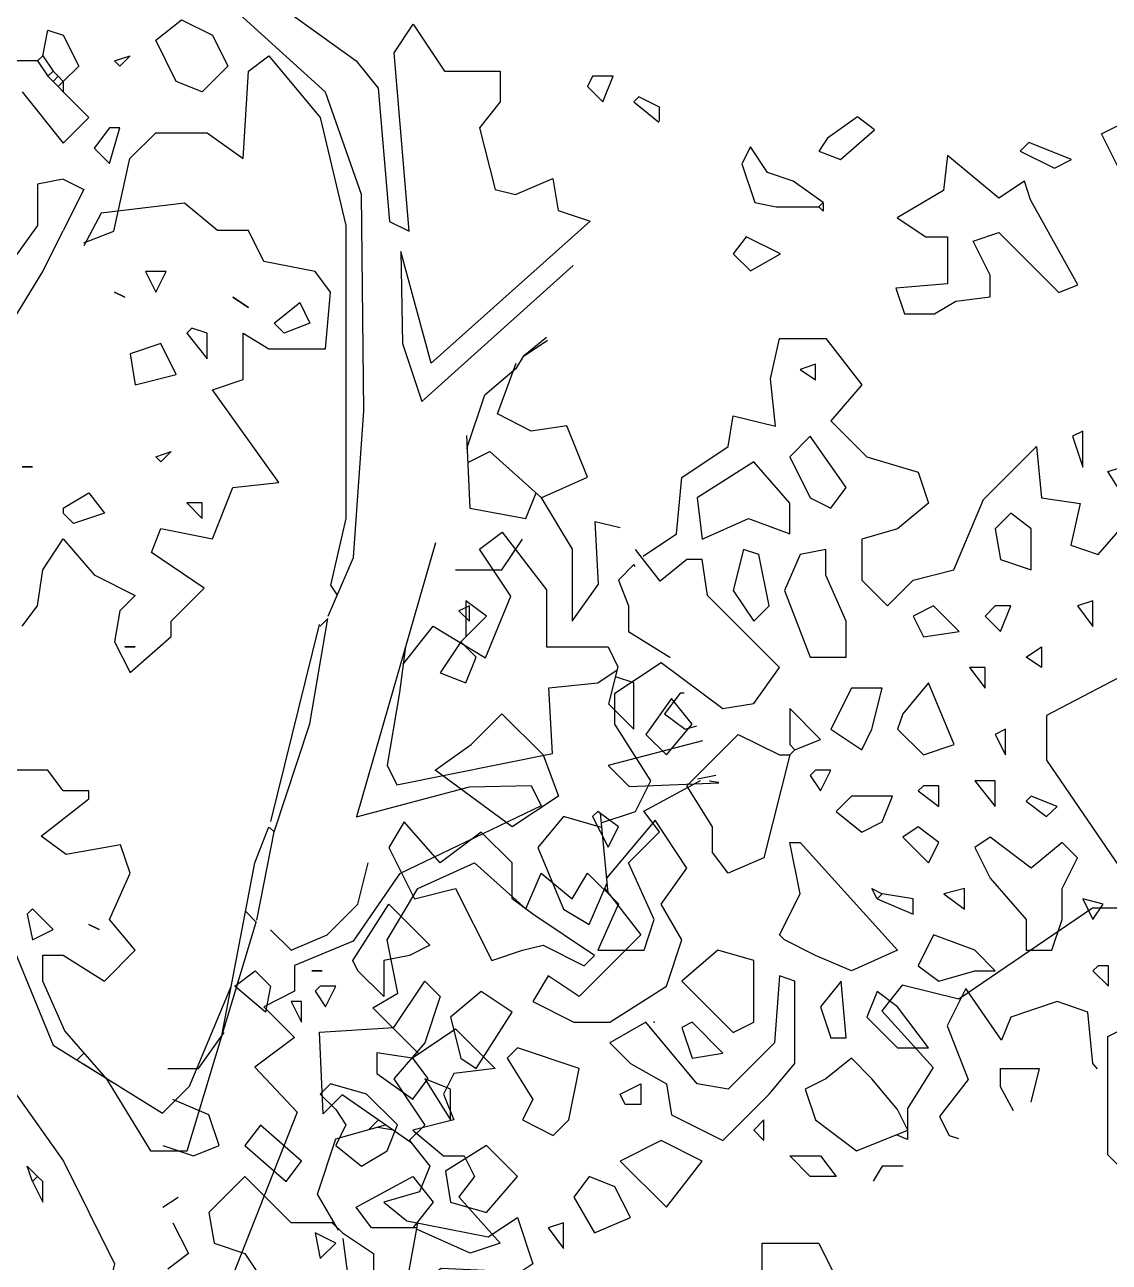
# Model space of a CAD drawing. Header units: metres. Extents: x -3.8 to 7.9, y -0.6 to 14.
# Drawn here: x 0.41 to 1.435, y 9.33 to 10.5 of the extents above; entities that cross this region are included whole.
import ezdxf

# ---------------------------------------------------------------- set-up
doc = ezdxf.new("R2010")
doc.units = ezdxf.units.M
doc.layers.add('ceco.net 88 green shadow', color=102, linetype='Continuous')
doc.layers.add('ceco.net 88 pair trees', color=7, linetype='Continuous')

msp = doc.modelspace()

# ---------------------------------------------------------------- linework, layer by layer
at = {"layer": 'ceco.net 88 green shadow', "linetype": 'Continuous'}
for p, q in [((0.5339, 10.4851), (0.5582, 10.5045)), ((0.5582, 10.5045), (0.5874, 10.49)), ((0.427, 10.4705), (0.4318, 10.4948)), ((0.4318, 10.4948), (0.4464, 10.49)), ((0.4464, 10.49), (0.461, 10.4608)), ((0.5533, 10.4462), (0.5339, 10.4851)), ((0.5874, 10.49), (0.6019, 10.4608)), ((0.4221, 10.4657), (0.4027, 10.4657)), ((0.4221, 10.4657), (0.427, 10.4705)), ((0.4221, 10.4657), (0.4318, 10.4511)), ((0.427, 10.4705), (0.4367, 10.4559)), ((0.461, 10.4608), (0.4464, 10.4462)), ((0.495, 10.4657), (0.5096, 10.4705)), ((0.4999, 10.4608), (0.495, 10.4657)), ((0.5096, 10.4705), (0.4999, 10.4608)), ((0.6019, 10.4608), (0.5776, 10.4365)), ((0.4318, 10.4511), (0.4367, 10.4559)), ((0.4318, 10.4511), (0.4367, 10.4462)), ((0.4367, 10.4559), (0.4416, 10.4511)), ((0.4367, 10.4462), (0.4416, 10.4511)), ((0.4416, 10.4511), (0.4464, 10.4462)), ((0.947, 10.4511), (0.9421, 10.4414)), ((0.9664, 10.4511), (0.947, 10.4511)), ((0.9567, 10.4268), (0.9664, 10.4511)), ((0.4075, 10.4365), (0.4464, 10.3879)), ((0.4367, 10.4462), (0.4416, 10.4414)), ((0.4416, 10.4414), (0.4464, 10.4462)), ((0.4416, 10.4414), (0.4464, 10.4365)), ((0.4464, 10.4462), (0.4464, 10.4365)), ((0.4464, 10.4365), (0.4707, 10.4122)), ((0.5776, 10.4365), (0.5533, 10.4462)), ((0.9421, 10.4414), (0.9567, 10.4268)), ((0.9907, 10.4316), (0.9859, 10.4268)), ((0.9859, 10.4268), (1.0097, 10.4078)), ((1.0102, 10.4219), (0.9907, 10.4316)), ((1.0102, 10.4086), (1.0102, 10.4219)), ((0.4707, 10.4122), (0.4464, 10.3879)), ((0.4902, 10.4025), (0.4756, 10.383)), ((0.4902, 10.3685), (0.4999, 10.4025)), ((0.4999, 10.4025), (0.4902, 10.4025)), ((1.1974, 10.4128), (1.169, 10.3925)), ((1.2136, 10.4006), (1.1974, 10.4128)), ((1.169, 10.3925), (1.1609, 10.3804)), ((1.1812, 10.3723), (1.2136, 10.4006)), ((0.4756, 10.383), (0.4902, 10.3685)), ((1.0961, 10.3844), (1.088, 10.3682)), ((1.1123, 10.3601), (1.0961, 10.3844)), ((1.1609, 10.3804), (1.1812, 10.3723)), ((1.3594, 10.3885), (1.3513, 10.3804)), ((1.3513, 10.3804), (1.3837, 10.3642)), ((1.3999, 10.3723), (1.3594, 10.3885)), ((1.088, 10.3682), (1.1002, 10.3318)), ((1.3837, 10.3642), (1.3999, 10.3723)), ((1.1366, 10.352), (1.1123, 10.3601)), ((0.4464, 10.3539), (0.4221, 10.349)), ((0.4221, 10.349), (0.4221, 10.3101)), ((0.4464, 10.3539), (0.4659, 10.3442)), ((0.4659, 10.3442), (0.4464, 10.3053)), ((1.165, 10.3318), (1.1366, 10.352)), ((1.1002, 10.3318), (1.1204, 10.3277)), ((1.165, 10.3318), (1.1609, 10.3277)), ((1.165, 10.3318), (1.165, 10.3237)), ((1.1204, 10.3277), (1.1609, 10.3277)), ((1.165, 10.3237), (1.1609, 10.3277)), ((0.4221, 10.3101), (0.3589, 10.2227)), ((0.427, 10.2664), (0.4464, 10.3053)), ((1.0921, 10.2994), (1.0799, 10.2832)), ((1.1245, 10.2832), (1.0921, 10.2994)), ((1.0799, 10.2832), (1.0961, 10.267)), ((1.0961, 10.267), (1.1245, 10.2832)), ((0.3735, 10.1789), (0.427, 10.2664)), ((0.5242, 10.2664), (0.5339, 10.247)), ((0.5436, 10.2664), (0.5242, 10.2664)), ((0.5339, 10.247), (0.5436, 10.2664)), ((0.495, 10.247), (0.5047, 10.2421)), ((0.5047, 10.2421), (0.495, 10.247)), ((0.6068, 10.2421), (0.6214, 10.2324)), ((0.6214, 10.2324), (0.6068, 10.2421)), ((0.6457, 10.2178), (0.67, 10.2372)), ((0.67, 10.2372), (0.6797, 10.2178)), ((0.6554, 10.2081), (0.6457, 10.2178)), ((0.6797, 10.2178), (0.6554, 10.2081)), ((0.5679, 10.2129), (0.5631, 10.2081)), ((0.5631, 10.2081), (0.5825, 10.1838)), ((0.5825, 10.2081), (0.5679, 10.2129)), ((0.5825, 10.1838), (0.5825, 10.2081)), ((0.5388, 10.1984), (0.5096, 10.1886)), ((0.5533, 10.1692), (0.5388, 10.1984)), ((0.5096, 10.1886), (0.5145, 10.1595)), ((0.5145, 10.1595), (0.5533, 10.1692)), ((1.1576, 10.1788), (1.1431, 10.1739)), ((1.1431, 10.1739), (1.1576, 10.1642)), ((1.1576, 10.1642), (1.1576, 10.1788)), ((1.1528, 10.1108), (1.1333, 10.0913)), ((1.1868, 10.0622), (1.1528, 10.1108)), ((1.4104, 10.1156), (1.4006, 10.1108)), ((1.4006, 10.1108), (1.4104, 10.0816)), ((1.4104, 10.0816), (1.4104, 10.1156)), ((0.5339, 10.0914), (0.5485, 10.0963)), ((0.5388, 10.0866), (0.5339, 10.0914)), ((0.5485, 10.0963), (0.5388, 10.0866)), ((1.0993, 10.0865), (1.0459, 10.0524)), ((1.1333, 10.0476), (1.0993, 10.0865)), ((1.1333, 10.0913), (1.1528, 10.0524)), ((0.4075, 10.0817), (0.4173, 10.0817)), ((0.4173, 10.0817), (0.4075, 10.0817)), ((1.1722, 10.0427), (1.1868, 10.0622)), ((0.4464, 10.0428), (0.4707, 10.0574)), ((0.4707, 10.0574), (0.4853, 10.038)), ((1.0459, 10.0524), (1.0507, 10.0136)), ((1.1528, 10.0524), (1.1722, 10.0427)), ((0.4464, 10.0428), (0.4464, 10.038)), ((0.4464, 10.0428), (0.4464, 10.038)), ((0.5631, 10.0477), (0.5776, 10.0331)), ((0.5776, 10.0477), (0.5631, 10.0477)), ((0.5776, 10.0331), (0.5776, 10.0477)), ((1.1333, 10.0184), (1.1333, 10.0476)), ((0.4561, 10.0283), (0.4464, 10.038)), ((0.4853, 10.038), (0.4561, 10.0283)), ((1.0507, 10.0136), (1.0945, 10.033)), ((1.0945, 10.033), (1.1333, 10.0184)), ((1.3423, 10.0379), (1.3277, 10.0233)), ((1.3618, 10.0233), (1.3423, 10.0379)), ((1.3277, 10.0233), (1.3326, 9.9941)), ((1.3618, 9.9844), (1.3618, 10.0233)), ((0.8612, 9.9844), (0.8806, 10.0136)), ((1.0896, 10.0038), (1.0799, 9.965)), ((1.1042, 9.999), (1.0896, 10.0038)), ((1.1674, 10.0038), (1.1431, 9.999)), ((1.1674, 9.9795), (1.1674, 10.0038)), ((1.1139, 9.9504), (1.1042, 9.999)), ((1.1431, 9.999), (1.1285, 9.965)), ((1.3326, 9.9941), (1.3618, 9.9844)), ((0.8174, 9.9844), (0.8612, 9.9844)), ((0.9859, 9.9894), (0.9713, 9.9748)), ((0.9873, 9.9873), (0.9859, 9.9894)), ((0.9713, 9.9748), (0.981, 9.9505)), ((1.1868, 9.9358), (1.1674, 9.9795)), ((1.0799, 9.965), (1.0993, 9.9358)), ((1.1285, 9.965), (1.1528, 9.9018)), ((0.8304, 9.9505), (0.8206, 9.9456)), ((0.8206, 9.9456), (0.8304, 9.9359)), ((0.8466, 9.9407), (0.8272, 9.9552)), ((0.8272, 9.9552), (0.8272, 9.9212)), ((0.8304, 9.9359), (0.8304, 9.9505)), ((0.981, 9.9505), (0.981, 9.9262)), ((1.0993, 9.9358), (1.1139, 9.9504)), ((1.2694, 9.9504), (1.25, 9.9407)), ((1.2937, 9.9261), (1.2694, 9.9504)), ((1.3277, 9.9504), (1.318, 9.9407)), ((1.3423, 9.9504), (1.3277, 9.9504)), ((1.3326, 9.9261), (1.3423, 9.9504)), ((1.4201, 9.9552), (1.4055, 9.9504)), ((1.4055, 9.9504), (1.4201, 9.9309)), ((1.4201, 9.9309), (1.4201, 9.9552)), ((0.8272, 9.9212), (0.8466, 9.9407)), ((1.1868, 9.9018), (1.1868, 9.9358)), ((1.25, 9.9407), (1.2597, 9.9212)), ((1.318, 9.9407), (1.3326, 9.9261)), ((0.981, 9.9262), (1.0199, 9.9019)), ((1.2597, 9.9212), (1.2937, 9.9261)), ((0.5047, 9.9116), (0.5145, 9.9116)), ((0.5145, 9.9116), (0.5047, 9.9116)), ((0.8223, 9.9164), (0.8029, 9.8872)), ((0.8223, 9.9164), (0.8272, 9.9212)), ((0.8369, 9.9018), (0.8223, 9.9164)), ((1.3569, 9.9018), (1.3715, 9.9115)), ((1.3715, 9.9115), (1.3715, 9.8921)), ((0.8272, 9.8775), (0.8369, 9.9018)), ((1.0199, 9.9019), (1.0203, 9.9019)), ((1.1528, 9.9018), (1.1868, 9.9018)), ((1.3715, 9.8921), (1.3569, 9.9018)), ((0.8029, 9.8872), (0.8272, 9.8775)), ((1.3034, 9.8921), (1.318, 9.8726)), ((1.318, 9.8921), (1.3034, 9.8921)), ((1.318, 9.8726), (1.318, 9.8921)), ((1.2646, 9.8775), (1.2403, 9.8483)), ((1.2889, 9.8192), (1.2646, 9.8775)), ((1.0296, 9.8679), (1.015, 9.8484)), ((1.0335, 9.8679), (1.0296, 9.8679)), ((1.1917, 9.8726), (1.1722, 9.8337)), ((1.2208, 9.8726), (1.1917, 9.8726)), ((1.2111, 9.8337), (1.2208, 9.8726)), ((1.0216, 9.8629), (0.9973, 9.8289)), ((1.041, 9.8386), (1.0216, 9.8629)), ((1.1625, 9.824), (1.1333, 9.8532)), ((1.1333, 9.8532), (1.1333, 9.8192)), ((0.832, 9.8192), (0.8612, 9.8483)), ((0.8612, 9.8483), (0.9001, 9.8094)), ((1.015, 9.8484), (1.0345, 9.8339)), ((1.2403, 9.8483), (1.2354, 9.8337)), ((0.9973, 9.8289), (1.0167, 9.8094)), ((1.0167, 9.8094), (1.041, 9.8386)), ((1.0345, 9.8339), (1.0454, 9.837)), ((1.0361, 9.7803), (1.0847, 9.8289)), ((1.0847, 9.8289), (1.1236, 9.8094)), ((1.1722, 9.8337), (1.2014, 9.8143)), ((1.2014, 9.8143), (1.2111, 9.8337)), ((1.2354, 9.8337), (1.2597, 9.8094)), ((1.3375, 9.8337), (1.3277, 9.8289)), ((1.3277, 9.8289), (1.3375, 9.8094)), ((1.3375, 9.8094), (1.3375, 9.8337)), ((0.798, 9.7949), (0.832, 9.8192)), ((1.1333, 9.8192), (1.1382, 9.8143)), ((1.1382, 9.8143), (1.1625, 9.824)), ((1.2597, 9.8094), (1.2889, 9.8192)), ((0.9001, 9.8094), (0.9146, 9.7706)), ((1.1333, 9.8094), (1.109, 9.7122)), ((1.1236, 9.8094), (1.1333, 9.8094)), ((1.1333, 9.8094), (1.1382, 9.8143)), ((0.8709, 9.7414), (0.798, 9.7949)), ((1.1576, 9.7949), (1.1528, 9.79)), ((1.1722, 9.7949), (1.1576, 9.7949)), ((1.1625, 9.7754), (1.1722, 9.7949)), ((1.1528, 9.79), (1.1625, 9.7754)), ((1.3083, 9.7851), (1.3277, 9.7608)), ((1.3277, 9.7851), (1.3083, 9.7851)), ((1.3277, 9.7608), (1.3277, 9.7851)), ((0.9146, 9.7706), (0.8709, 9.7414)), ((1.0604, 9.7414), (1.0361, 9.7803)), ((1.1917, 9.7706), (1.1771, 9.756)), ((1.2305, 9.7706), (1.1917, 9.7706)), ((1.2208, 9.7463), (1.2305, 9.7706)), ((1.2597, 9.7803), (1.2548, 9.7754)), ((1.2548, 9.7754), (1.2743, 9.7608)), ((1.2743, 9.7803), (1.2597, 9.7803)), ((1.2743, 9.7608), (1.2743, 9.7803)), ((1.3618, 9.7706), (1.3569, 9.7657)), ((1.3861, 9.7608), (1.3618, 9.7706)), ((1.3569, 9.7657), (1.3763, 9.7511)), ((1.3763, 9.7511), (1.3861, 9.7608)), ((0.7688, 9.7463), (0.7543, 9.722)), ((0.8029, 9.7074), (0.7688, 9.7463)), ((0.9519, 9.7561), (0.947, 9.7512)), ((0.947, 9.7512), (0.9616, 9.7221)), ((0.9713, 9.7415), (0.9519, 9.7561)), ((1.1771, 9.756), (1.2014, 9.7365)), ((1.2014, 9.7365), (1.2208, 9.7463)), ((0.8417, 9.7365), (0.8029, 9.7074)), ((0.8709, 9.7074), (0.8417, 9.7365)), ((0.9616, 9.7221), (0.9713, 9.7415)), ((1.0604, 9.7171), (1.0604, 9.7414)), ((1.2548, 9.7414), (1.2403, 9.7317)), ((1.2743, 9.7268), (1.2548, 9.7414)), ((1.1431, 9.6782), (1.1333, 9.7268)), ((1.1333, 9.7268), (1.1431, 9.7268)), ((1.1431, 9.7268), (1.2354, 9.6248)), ((1.2403, 9.7317), (1.2646, 9.7074)), ((1.2646, 9.7074), (1.2743, 9.7268)), ((1.3229, 9.7317), (1.3083, 9.722)), ((1.3618, 9.7025), (1.3229, 9.7317)), ((1.3909, 9.7268), (1.3618, 9.7025)), ((1.4055, 9.7122), (1.3909, 9.7268)), ((0.7543, 9.722), (0.7786, 9.6734)), ((1.075, 9.6977), (1.0604, 9.7171)), ((1.109, 9.7122), (1.075, 9.6977)), ((1.3083, 9.722), (1.3229, 9.6928)), ((1.3909, 9.6831), (1.4055, 9.7122)), ((0.7251, 9.6685), (0.7348, 9.7074)), ((0.8709, 9.6734), (0.8709, 9.7074)), ((1.3229, 9.6928), (1.3569, 9.6539)), ((0.7786, 9.6734), (0.8174, 9.6831)), ((0.8174, 9.6831), (0.8515, 9.615)), ((1.1236, 9.6393), (1.1431, 9.6782)), ((1.216, 9.6734), (1.2111, 9.6831)), ((1.2111, 9.6831), (1.2208, 9.6782)), ((1.216, 9.6734), (1.2208, 9.6782)), ((1.25, 9.6734), (1.2208, 9.6782)), ((1.2986, 9.6831), (1.2791, 9.6782)), ((1.2791, 9.6782), (1.2986, 9.6636)), ((1.2986, 9.6636), (1.2986, 9.6831)), ((1.3909, 9.6539), (1.3909, 9.6831)), ((0.6959, 9.6393), (0.7251, 9.6685)), ((0.7202, 9.615), (0.7543, 9.6685)), ((0.7543, 9.6685), (0.7931, 9.6296)), ((0.8903, 9.6588), (0.8709, 9.6734)), ((1.216, 9.6734), (1.25, 9.6588)), ((1.25, 9.6588), (1.25, 9.6734)), ((1.4104, 9.6734), (1.4201, 9.6539)), ((1.4298, 9.6685), (1.4104, 9.6734)), ((1.4201, 9.6539), (1.4298, 9.6685)), ((0.4173, 9.6638), (0.4124, 9.6589)), ((0.4124, 9.6589), (0.4173, 9.6346)), ((0.4367, 9.6443), (0.4173, 9.6638)), ((0.9487, 9.6199), (0.8903, 9.6588)), ((1.3569, 9.6539), (1.3569, 9.6248)), ((1.3812, 9.6248), (1.3909, 9.6539)), ((0.4173, 9.6346), (0.4367, 9.6443)), ((0.4707, 9.6492), (0.4804, 9.6443)), ((0.4804, 9.6443), (0.4707, 9.6492)), ((0.6425, 9.6442), (0.6619, 9.6248)), ((0.6619, 9.6248), (0.6959, 9.6393)), ((0.7931, 9.6296), (0.7737, 9.6199)), ((0.8806, 9.6248), (0.9001, 9.6296)), ((0.9001, 9.6296), (0.9389, 9.6102)), ((1.1285, 9.6345), (1.1236, 9.6393)), ((1.1576, 9.6199), (1.1285, 9.6345)), ((1.2694, 9.6393), (1.2548, 9.6102)), ((1.3083, 9.6248), (1.2694, 9.6393)), ((0.7737, 9.6199), (0.7494, 9.615)), ((0.8515, 9.615), (0.8806, 9.6248)), ((0.9389, 9.6102), (0.9487, 9.6199)), ((1.0653, 9.6248), (1.0313, 9.5956)), ((1.0993, 9.615), (1.0653, 9.6248)), ((1.1917, 9.6053), (1.1576, 9.6199)), ((1.2354, 9.6248), (1.1917, 9.6053)), ((1.3277, 9.6053), (1.3083, 9.6248)), ((1.3569, 9.6248), (1.3812, 9.6248)), ((0.7251, 9.6053), (0.7202, 9.615)), ((0.7494, 9.615), (0.7494, 9.581)), ((1.0993, 9.5567), (1.0993, 9.615)), ((1.2548, 9.6102), (1.2743, 9.5956)), ((1.4249, 9.6102), (1.4201, 9.6053)), ((1.4347, 9.6102), (1.4249, 9.6102)), ((1.4347, 9.5907), (1.4347, 9.6102)), ((0.6085, 9.5907), (0.6279, 9.6053)), ((0.6279, 9.6053), (0.6425, 9.5907)), ((0.6814, 9.6053), (0.6911, 9.6053)), ((0.6911, 9.6053), (0.6814, 9.6053)), ((0.7494, 9.581), (0.7251, 9.6053)), ((1.0313, 9.5956), (1.0799, 9.547)), ((1.1236, 9.6005), (1.1188, 9.5373)), ((1.1382, 9.5956), (1.1236, 9.6005)), ((1.1382, 9.5178), (1.1382, 9.5956)), ((1.1819, 9.5956), (1.1625, 9.5713)), ((1.1868, 9.5421), (1.1819, 9.5956)), ((1.2743, 9.5956), (1.3083, 9.6053)), ((1.3083, 9.6053), (1.3277, 9.6053)), ((1.4201, 9.6053), (1.4347, 9.5907)), ((0.6376, 9.5664), (0.6085, 9.5907)), ((0.6425, 9.5907), (0.6376, 9.5664)), ((0.6894, 9.5909), (0.6846, 9.586)), ((0.6846, 9.586), (0.6943, 9.5714)), ((0.704, 9.5909), (0.6894, 9.5909)), ((0.6943, 9.5714), (0.704, 9.5909)), ((0.8417, 9.5859), (0.8126, 9.5616)), ((0.8709, 9.5664), (0.8417, 9.5859)), ((1.216, 9.5859), (1.2062, 9.5616)), ((1.2354, 9.5713), (1.216, 9.5859)), ((0.6619, 9.5762), (0.6716, 9.5567)), ((0.6716, 9.5762), (0.6619, 9.5762)), ((0.6716, 9.5567), (0.6716, 9.5762)), ((1.1625, 9.5713), (1.1722, 9.5421)), ((1.2646, 9.5324), (1.2354, 9.5713)), ((0.8126, 9.5616), (0.8223, 9.5227)), ((0.8369, 9.513), (0.8709, 9.5664)), ((1.2062, 9.5616), (1.2354, 9.5324)), ((0.9973, 9.5567), (0.9632, 9.5373)), ((1.0459, 9.4984), (0.9973, 9.5567)), ((1.041, 9.5567), (1.0313, 9.5519)), ((1.0313, 9.5519), (1.041, 9.5227)), ((1.0702, 9.5276), (1.041, 9.5567)), ((1.0799, 9.547), (1.0993, 9.5567)), ((0.5744, 9.513), (0.5987, 9.547)), ((0.9632, 9.5373), (0.9827, 9.5178)), ((1.1188, 9.5373), (1.075, 9.4935)), ((1.1722, 9.5421), (1.1868, 9.5421)), ((0.8758, 9.5324), (0.866, 9.5227)), ((0.9341, 9.513), (0.8758, 9.5324)), ((1.041, 9.5227), (1.0702, 9.5276)), ((1.2354, 9.5324), (1.2646, 9.5324)), ((0.5453, 9.513), (0.5744, 9.513)), ((0.8223, 9.5227), (0.8369, 9.513)), ((0.866, 9.5227), (0.8903, 9.4838)), ((0.9244, 9.4644), (0.9341, 9.513)), ((0.9827, 9.5178), (1.0167, 9.4984)), ((1.1139, 9.4887), (1.1382, 9.5178)), ((1.1917, 9.5227), (1.1674, 9.5033)), ((1.2111, 9.5033), (1.1917, 9.5227)), ((0.7883, 9.5033), (0.8126, 9.4644)), ((0.8126, 9.4935), (0.7883, 9.5033)), ((1.1674, 9.5033), (1.1479, 9.4935)), ((1.2354, 9.4741), (1.2111, 9.5033)), ((0.6991, 9.4985), (0.6894, 9.4888)), ((0.6894, 9.4888), (0.704, 9.4742)), ((0.7332, 9.4888), (0.6991, 9.4985)), ((0.7623, 9.4596), (0.7332, 9.4888)), ((0.8126, 9.4644), (0.8126, 9.4935)), ((0.973, 9.4887), (0.9924, 9.4984)), ((0.9778, 9.479), (0.973, 9.4887)), ((0.9924, 9.4984), (0.9924, 9.479)), ((1.0167, 9.4984), (1.0216, 9.4692)), ((1.075, 9.4935), (1.0459, 9.4984)), ((1.0702, 9.4449), (1.1139, 9.4887)), ((1.1479, 9.4935), (1.1576, 9.4644)), ((0.5842, 9.4692), (0.5501, 9.4838)), ((0.8903, 9.4838), (0.8806, 9.4644)), ((0.9924, 9.479), (0.9778, 9.479)), ((0.5939, 9.4401), (0.5842, 9.4692)), ((0.704, 9.4742), (0.7137, 9.4596)), ((1.0216, 9.4692), (1.0702, 9.4449)), ((1.2451, 9.4547), (1.2354, 9.4741)), ((0.6328, 9.4595), (0.6182, 9.4401)), ((0.6716, 9.4255), (0.6328, 9.4595)), ((0.7137, 9.4596), (0.704, 9.4402)), ((0.7526, 9.4353), (0.7623, 9.4596)), ((0.8806, 9.4644), (0.9098, 9.4498)), ((0.9098, 9.4498), (0.9244, 9.4644)), ((1.109, 9.4644), (1.0993, 9.4547)), ((1.0993, 9.4547), (1.109, 9.4449)), ((1.109, 9.4449), (1.109, 9.4644)), ((1.1576, 9.4644), (1.1965, 9.4352)), ((1.1965, 9.4352), (1.2451, 9.4547)), ((1.0118, 9.4449), (0.973, 9.4255)), ((1.0507, 9.4255), (1.0118, 9.4449)), ((0.5404, 9.4401), (0.5696, 9.4304)), ((0.5696, 9.4304), (0.5939, 9.4401)), ((0.6182, 9.4401), (0.6571, 9.4061)), ((0.704, 9.4402), (0.7283, 9.4208)), ((0.7283, 9.4208), (0.7526, 9.4353)), ((0.8466, 9.4401), (0.8077, 9.4158)), ((0.8758, 9.4109), (0.8466, 9.4401)), ((1.1333, 9.4304), (1.1625, 9.4304)), ((1.1528, 9.4109), (1.1333, 9.4304)), ((1.1625, 9.4304), (1.1771, 9.4109)), ((0.4173, 9.4062), (0.4124, 9.4208)), ((0.4124, 9.4208), (0.4221, 9.411)), ((0.6571, 9.4061), (0.6716, 9.4255)), ((0.973, 9.4255), (1.0167, 9.3818)), ((1.0167, 9.3818), (1.0507, 9.4255)), ((1.2208, 9.4206), (1.2124, 9.4065)), ((1.2406, 9.4206), (1.2208, 9.4206)), ((0.4173, 9.4062), (0.4221, 9.411)), ((0.427, 9.4062), (0.4221, 9.411)), ((0.8077, 9.4158), (0.8126, 9.3866)), ((0.8466, 9.3769), (0.8758, 9.4109)), ((0.9438, 9.4109), (0.9292, 9.3915)), ((0.9681, 9.4012), (0.9438, 9.4109)), ((1.1771, 9.4109), (1.1528, 9.4109)), ((0.4173, 9.4062), (0.427, 9.3867)), ((0.427, 9.3867), (0.427, 9.4062)), ((0.9827, 9.372), (0.9681, 9.4012)), ((0.5404, 9.3818), (0.555, 9.3915)), ((0.8126, 9.3866), (0.8466, 9.3769)), ((0.9292, 9.3915), (0.9487, 9.3575)), ((0.9487, 9.3575), (0.9827, 9.372)), ((0.5501, 9.3672), (0.5647, 9.338)), ((0.7008, 9.3672), (0.7105, 9.3575)), ((0.9195, 9.3672), (0.9049, 9.3623)), ((0.9049, 9.3623), (0.9195, 9.3429)), ((0.9195, 9.3429), (0.9195, 9.3672)), ((0.6846, 9.3576), (0.6894, 9.3333)), ((0.704, 9.3479), (0.6846, 9.3576)), ((0.5647, 9.338), (0.5453, 9.3234)), ((0.6894, 9.3333), (0.704, 9.3479))]:
    msp.add_line(p, q, dxfattribs=at)
msp.add_point((1.0053, 9.5568), dxfattribs=at)
at = {"layer": 'ceco.net 88 pair trees', "linetype": 'Continuous'}
for p, q in [((0.9035, 10.204), (0.8814, 10.1862)), ((0.8814, 10.1862), (0.9044, 10.2016)), ((0.8814, 10.1862), (0.8741, 10.1741)), ((0.6894, 9.9311), (0.6957, 9.9376)), ((0.6428, 9.7464), (0.6887, 9.9328)), ((0.7701, 9.9121), (0.7643, 9.8686)), ((0.9815, 9.7797), (1.0662, 9.7832)), ((1.0461, 9.7867), (1.0635, 9.7902)), ((1.0573, 9.785), (1.066, 9.7837)), ((0.954, 9.7545), (0.9615, 9.679)), ((0.6294, 9.6531), (0.6457, 9.7367)), ((0.6413, 9.741), (0.6457, 9.7367)), ((0.619, 9.6613), (0.6292, 9.6511)), ((0.4595, 9.5211), (0.4661, 9.5279)), ((0.4654, 9.5175), (0.4931, 9.5002)), ((0.7353, 9.4552), (0.7445, 9.4644)), ((0.7438, 9.4576), (0.7582, 9.4549))]:
    msp.add_line(p, q, dxfattribs=at)
for points in [[(0.697, 9.9408), (0.7208, 9.9962), (0.7307, 10.1349), (0.7283, 10.3393), (0.6945, 10.436), (0.5827, 10.5374)], [(0.636, 10.5288), (0.7234, 10.4657), (0.7441, 10.4399), (0.7548, 10.3138), (0.7735, 10.3046), (0.7594, 10.4734), (0.7774, 10.5004), (0.8068, 10.4559), (0.8595, 10.4559), (0.8595, 10.4268), (0.8401, 10.4025), (0.8547, 10.3442), (0.8741, 10.3393), (0.9093, 10.3544), (0.9144, 10.3242), (0.9446, 10.314), (0.7944, 10.1799), (0.7657, 10.2854), (0.7672, 10.1984), (0.7854, 10.1437), (0.9285, 10.2723)], [(0.5094, 10.3733), (0.5339, 10.3976), (0.5825, 10.3976), (0.6165, 10.3733), (0.6214, 10.4559), (0.6408, 10.4705), (0.6894, 10.4122), (0.7137, 10.3101), (0.7137, 10.0331), (0.6991, 9.9699), (0.7055, 9.9605)], [(1.4448, 10.3632), (1.4282, 10.3966), (1.4687, 10.4168)], [(0.4659, 10.2936), (0.4941, 10.3048), (0.5094, 10.3733)], [(1.2788, 10.3431), (1.235, 10.3174), (1.2622, 10.2994), (1.2824, 10.2994), (1.2824, 10.2548), (1.2338, 10.2508), (1.2419, 10.2265), (1.2703, 10.2265), (1.2905, 10.2386), (1.3229, 10.2427), (1.3229, 10.2629), (1.3067, 10.2953), (1.331, 10.3034), (1.3877, 10.2467), (1.4057, 10.2538), (1.361, 10.3344), (1.3553, 10.352), (1.331, 10.3358), (1.2824, 10.3763), (1.2788, 10.3431)], [(0.4075, 9.9311), (0.4221, 9.9505), (0.427, 9.9845), (0.4464, 10.0137), (0.4756, 9.9797), (0.5145, 9.9602), (0.4999, 9.9456), (0.495, 9.9165), (0.5096, 9.8873), (0.5485, 9.9213), (0.5485, 9.9359), (0.5796, 9.967), (0.5298, 10.001), (0.5388, 10.0234), (0.5874, 10.0137), (0.6068, 10.0623), (0.6501, 10.0671), (0.5874, 10.1546), (0.6165, 10.1643), (0.6165, 10.2081), (0.6408, 10.1935), (0.6943, 10.1935), (0.6991, 10.247), (0.6846, 10.2664), (0.636, 10.2761), (0.6214, 10.3053), (0.5922, 10.3053), (0.5611, 10.331), (0.4821, 10.3216), (0.4659, 10.2907)], [(0.9948, 9.9973), (1.0264, 10.0184), (1.0313, 10.0719), (1.075, 10.101), (1.0799, 10.1302), (1.12, 10.1202), (1.1151, 10.165), (1.1236, 10.2031), (1.1674, 10.2031), (1.2014, 10.1594), (1.1722, 10.1253), (1.2062, 10.0913), (1.2548, 10.0767), (1.2646, 10.0476), (1.2354, 10.0233), (1.2014, 10.0136), (1.2014, 9.9747), (1.2257, 9.9504), (1.25, 9.9747), (1.2884, 9.9844), (1.3166, 10.051), (1.3666, 10.101), (1.3715, 10.0524), (1.4079, 10.0473), (1.3992, 10.0077), (1.4249, 9.999), (1.459, 10.0379), (1.4342, 10.0775), (1.4889, 10.0942)], [(0.8984, 10.0526), (0.9421, 10.072), (0.9227, 10.1206), (0.8887, 10.1157), (0.8569, 10.1318), (0.8748, 10.1797)], [(0.8279, 10.0992), (0.8449, 10.1498), (0.8751, 10.1753)], [(0.0416, 9.666), (0.0486, 9.1333), (0.0722, 9.1146), (0.0948, 9.1484), (0.1361, 9.3326), (0.1502, 9.6978), (0.184, 9.7075), (0.0868, 9.7853), (0.0236, 9.8776), (0.0333, 9.8776), (0.1597, 9.7561), (0.2666, 9.7221), (0.3009, 9.7269), (0.2668, 9.8922), (0.1784, 10.0786), (0.1597, 10.1449), (0.1728, 10.1449), (0.3094, 9.8625), (0.3383, 9.7486), (0.382, 9.6681), (0.4369, 9.5352), (0.5402, 9.4708), (0.5657, 9.4963), (0.6053, 9.5906)], [(0.8277, 10.1114), (0.8309, 10.0428), (0.8838, 10.0331), (0.8935, 10.0572)], [(0.8289, 10.0859), (0.8498, 10.0963), (0.8986, 10.0526)], [(0.8979, 10.0533), (0.9276, 10.004), (0.9276, 9.9359), (0.9526, 9.9709), (0.9494, 10.0302), (0.9729, 10.0246)], [(0.7677, 9.8953), (0.7963, 9.9311), (0.8457, 9.9014), (0.8697, 9.9597), (0.8401, 10.004), (0.8615, 10.02), (0.9033, 9.9656), (0.9033, 9.9116), (0.9616, 9.9116), (0.9708, 9.8929), (0.9621, 9.8577), (0.9859, 9.8339), (0.9859, 9.8776), (0.9686, 9.8834)], [(0.7983, 10.01), (0.7237, 9.751), (0.8306, 9.7794), (0.8887, 9.7804), (0.8984, 9.7612), (0.7645, 9.6971), (0.7205, 9.6334), (0.6651, 9.6103), (0.6651, 9.586), (0.636, 9.5714), (0.6651, 9.5423), (0.6277, 9.5143), (0.6676, 9.4718), (0.5439, 9.1586), (0.5193, 9.134), (0.5132, 9.0801), (0.4231, 8.8728), (0.4148, 8.6723), (0.4173, 8.4658)], [(0.955, 9.7453), (0.9875, 9.756), (1.0021, 9.7851), (0.9681, 9.8386), (0.9681, 9.8678), (1.0118, 9.8969), (1.0702, 9.8532), (1.0993, 9.858), (1.1236, 9.8921), (1.0556, 9.9601), (1.0507, 9.9941), (1.0361, 9.9941), (1.0109, 9.9737), (0.9875, 10.0038)], [(0.6457, 9.7367), (0.6795, 9.8387), (0.6967, 9.9384)], [(0.7643, 9.8686), (0.7526, 9.7998), (0.7618, 9.7811), (0.9091, 9.8108), (0.9055, 9.873), (0.9519, 9.8776), (0.9701, 9.8898)], [(1.4653, 9.8933), (1.3763, 9.8466), (1.3763, 9.8046), (1.4626, 9.6782)], [(1.0509, 9.8228), (0.9618, 9.7996), (0.9815, 9.7797)], [(0.4868, 9.5041), (0.4479, 9.5486), (0.427, 9.5957), (0.427, 9.62), (0.4464, 9.62), (0.4853, 9.5957), (0.5145, 9.6249), (0.4902, 9.654), (0.5096, 9.6978), (0.5006, 9.7243), (0.4491, 9.7153), (0.4255, 9.7328), (0.4707, 9.768), (0.4707, 9.7755), (0.4464, 9.7755), (0.4318, 9.795), (0.3978, 9.795)], [(0.7825, 9.527), (0.7392, 9.5702), (0.7628, 9.5841), (0.7526, 9.6346), (0.7818, 9.6832), (0.8352, 9.7075), (0.8838, 9.6638), (0.8984, 9.6978), (0.9276, 9.6735), (0.9421, 9.6978), (0.9713, 9.6686), (0.9519, 9.6249), (0.9956, 9.6249), (1.0053, 9.654), (0.981, 9.7075), (1.0102, 9.7367), (0.9954, 9.7563), (1.0491, 9.7853)], [(0.9584, 9.6831), (0.9924, 9.6393), (0.9341, 9.581), (0.9049, 9.6005), (0.8903, 9.5762), (0.9292, 9.5567), (0.9632, 9.5567), (1.0167, 9.5907), (1.0313, 9.6345), (1.0118, 9.6685), (1.0361, 9.7025), (1.006, 9.7477), (0.9601, 9.6928)], [(0.9555, 9.7409), (0.9195, 9.7511), (0.8952, 9.722), (0.9195, 9.6636), (0.9438, 9.6491), (0.9608, 9.6884)], [(0.5968, 9.5457), (0.6277, 9.7073), (0.6408, 9.7415)], [(0.1743, 9.1092), (0.1723, 9.1467), (0.1857, 9.2944), (0.1726, 9.4254), (0.1743, 9.4985), (0.1986, 9.6783), (0.2229, 9.6978), (0.3444, 9.6006), (0.3728, 9.5291), (0.4467, 9.4254), (0.495, 9.3284), (0.4853, 9.2895), (0.495, 9.2652), (0.4802, 9.2256), (0.4258, 9.1766), (0.3383, 8.9158), (0.297, 8.8514), (0.3021, 8.5603), (0.295, 8.2167), (0.2557, 8.0855), (0.2763, 8.0648)], [(1.4616, 9.6647), (1.4196, 9.6647), (1.2932, 9.5784), (1.2397, 9.5918), (1.2203, 9.5675), (1.2689, 9.514), (1.2446, 9.4751), (1.2446, 9.446), (1.2348, 9.4499)], [(0.4868, 9.5041), (0.529, 9.4353), (0.5636, 9.4353), (0.6289, 9.6514)], [(0.7752, 9.443), (0.71, 9.4882), (0.6921, 9.4702), (0.6887, 9.5472), (0.7591, 9.5519), (0.7883, 9.5956), (0.8029, 9.581), (0.7883, 9.5373), (0.7591, 9.5033), (0.7883, 9.4595), (0.7732, 9.4445)], [(1.4244, 9.5127), (1.4201, 9.5178), (1.4152, 9.5664), (1.3861, 9.5762), (1.3423, 9.5616), (1.3336, 9.5397), (1.3, 9.5886), (1.2823, 9.5533), (1.302, 9.5025), (1.275, 9.4675), (1.284, 9.4498), (1.2929, 9.4468)], [(0.7767, 9.5231), (0.8172, 9.5505), (0.8547, 9.5131), (0.8158, 9.5082), (0.8061, 9.4888), (0.8158, 9.4645), (0.7769, 9.4548), (0.8061, 9.4305), (0.8255, 9.4305), (0.8352, 9.411), (0.8206, 9.3916), (0.8595, 9.3479), (0.8311, 9.3384), (0.7803, 9.361)], [(1.4536, 9.412), (1.4341, 9.4314), (1.4341, 9.5432), (1.4633, 9.5578)], [(0.7764, 9.5228), (0.7429, 9.5277), (0.7429, 9.5082), (0.7769, 9.4839), (0.7915, 9.5034), (0.7769, 9.5228)], [(1.345, 9.4729), (1.3326, 9.4957), (1.3326, 9.513), (1.3691, 9.513), (1.3614, 9.4812)], [(0.7066, 9.3601), (0.6867, 9.3942), (0.7042, 9.4464), (0.7511, 9.4598)], [(0.7737, 9.4449), (0.7931, 9.4206), (0.7834, 9.3963), (0.7494, 9.3866), (0.7713, 9.3691), (0.8483, 9.3538), (0.8758, 9.372), (0.8903, 9.3283), (0.8782, 9.32)], [(0.7023, 9.3672), (0.6619, 9.3672), (0.6182, 9.4109), (0.5842, 9.3769), (0.589, 9.3477), (0.6182, 9.338), (0.6376, 9.3089), (0.7154, 9.3186), (0.711, 9.3524)], [(0.7805, 9.3624), (0.738, 9.3624), (0.7234, 9.3819), (0.7769, 9.411), (0.7963, 9.3867), (0.7769, 9.3624)], [(0.7818, 9.3685), (0.7725, 9.3185), (0.7915, 9.2993), (0.8206, 9.3041), (0.8401, 9.2555), (0.913, 9.1826), (0.9907, 9.2069), (1.0393, 9.1875), (1.0685, 9.2021), (1.1074, 9.1632), (1.1268, 9.1826), (1.1156, 9.2217), (1.0476, 9.2648), (1.1074, 9.3202), (1.1074, 9.3479), (1.1608, 9.3479), (1.1754, 9.3187), (1.2458, 9.3187)], [(0.7105, 9.3575), (0.7397, 9.338), (0.7397, 9.2991), (0.7591, 9.2894), (0.8038, 9.3242), (0.8792, 9.3208)]]:
    msp.add_lwpolyline(points, dxfattribs=at)

doc.saveas('drawing.dxf')
